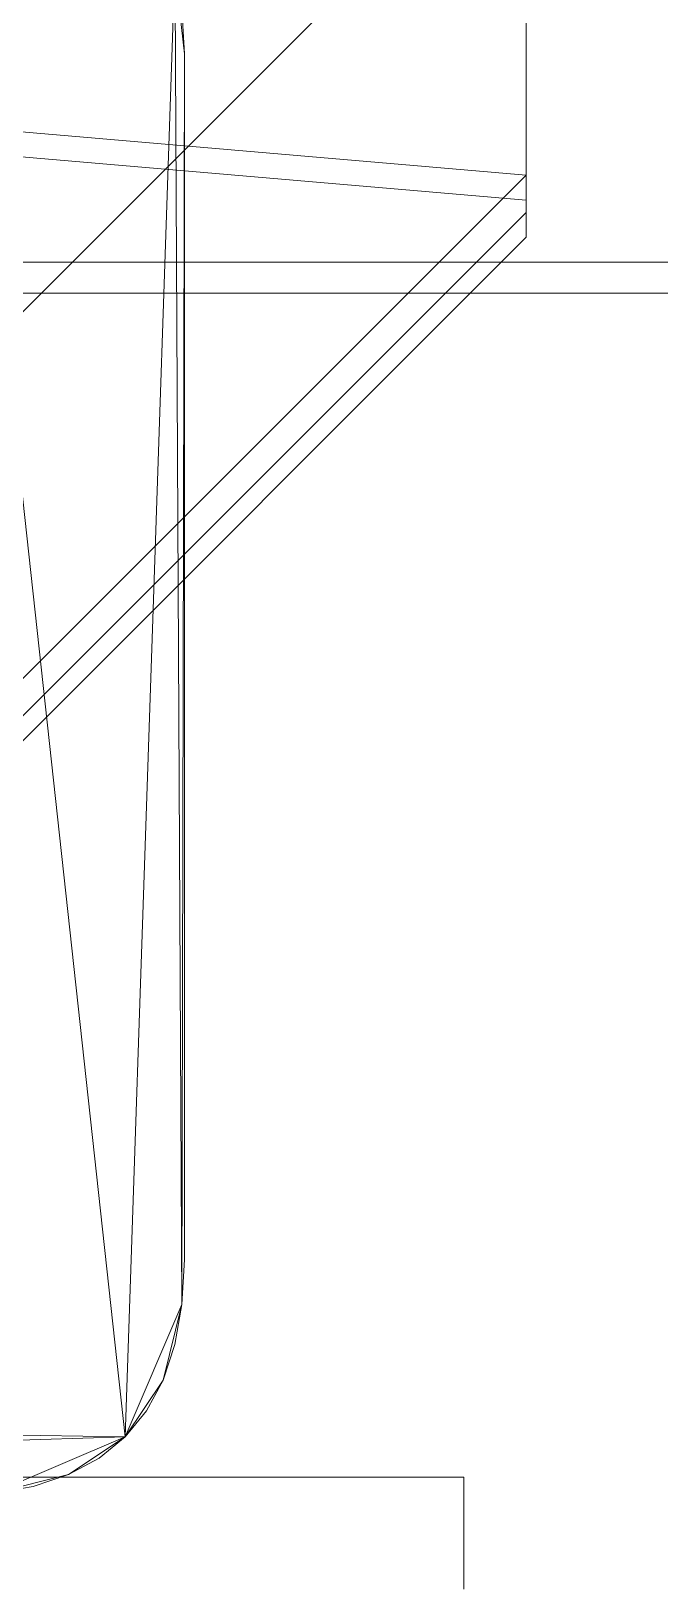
# Model space of a CAD drawing. Header units: millimetres. Extents: x -1970 to 59977, y -50268 to 6837.
# Drawn here: x 58509.6 to 58610.8, y 2617 to 2867.2 of the extents above; entities that cross this region are included whole.
import ezdxf

# ---------------------------------------------------------------- set-up
doc = ezdxf.new("R2010")
doc.units = ezdxf.units.MM
doc.layers.add('lateral_secador', color=7, linetype='Continuous', lineweight=0)

msp = doc.modelspace()

# ---------------------------------------------------------------- linework, layer by layer
at = {"layer": 'lateral_secador'}
for p, q in [((58349.253, 2663), (58589.253, 2903)), ((58589.253, 2903), (58589.253, 2834)), ((58496.253, 2901.5), (58524.753, 2641)), ((58532.733, 2877.18), (58524.753, 2641)), ((58532.733, 2877.18), (58534.253, 2863.5)), ((58532.733, 2877.18), (58533.872, 2662.28)), ((58534.253, 2863.5), (58533.872, 2870.72)), ((58534.253, 2863.5), (58533.872, 2662.28)), ((58534.253, 2669.5), (58534.253, 2863.5)), ((58449.253, 2856), (58589.253, 2844)), ((58449.253, 2852), (58589.253, 2840)), ((58589.253, 2844), (58349.253, 2604)), ((58589.253, 2838), (58589.253, 2844)), ((58589.253, 2844), (58589.253, 2840)), ((58589.253, 2838), (58349.253, 2598)), ((58589.253, 2834), (58589.253, 2838)), ((58589.253, 2834), (58349.253, 2594)), ((38839.253, 2830), (58839.253, 2830)), ((38839.253, 2825), (58839.253, 2825)), ((58533.872, 2662.28), (58534.253, 2669.5)), ((58533.872, 2662.28), (58524.753, 2641)), ((58533.872, 2662.28), (58530.833, 2650.12)), ((58532.733, 2655.82), (58533.872, 2662.28)), ((58530.833, 2650.12), (58532.733, 2655.82)), ((58530.833, 2650.12), (58524.753, 2641)), ((58528.173, 2645.18), (58530.833, 2650.12)), ((58524.753, 2641), (58250.333, 2645.18)), ((58524.753, 2641), (58528.173, 2645.18)), ((58524.753, 2641), (58268.573, 2633.02)), ((58524.753, 2641), (58503.474, 2631.88)), ((58524.753, 2641), (58515.634, 2634.92)), ((58520.573, 2637.58), (58524.753, 2641)), ((58515.634, 2634.92), (58520.573, 2637.58)), ((58199.253, 2634.5), (58579.253, 2634.5)), ((58515.634, 2634.92), (58503.474, 2631.88)), ((58509.933, 2633.02), (58515.634, 2634.92)), ((58579.253, 2616.5), (58579.253, 2634.5)), ((58503.474, 2631.88), (58509.933, 2633.02))]:
    msp.add_line(p, q, dxfattribs=at)

doc.saveas('drawing.dxf')
